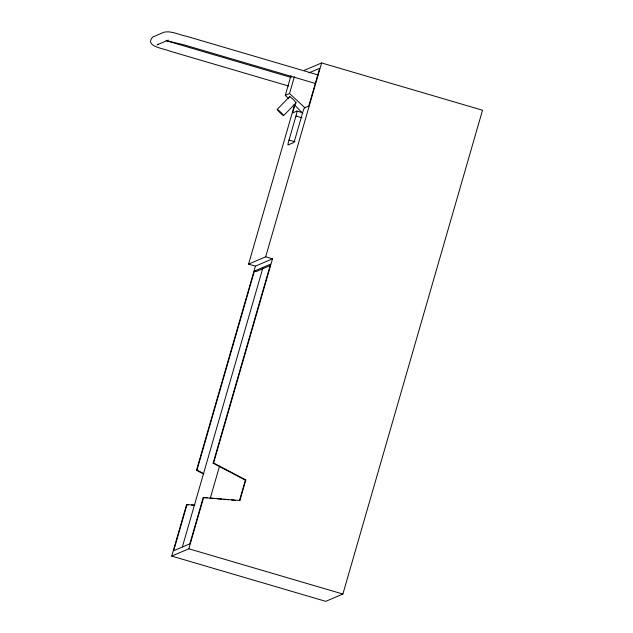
<?xml version="1.0" encoding="UTF-8"?>
<svg xmlns="http://www.w3.org/2000/svg" width="633" height="633" viewBox="0 0 633 633"><rect width="100%" height="100%" fill="white"/><g stroke="black" fill="none" stroke-linecap="round" stroke-linejoin="round"><path stroke-width="0.95" d="M288.664 98.803L285.293 95.322L290.966 75.667M285.293 95.322L289.526 93.51L294.392 76.664M213.59 462.992L245.841 479.917L245.359 480.123L213.107 463.198L213.59 462.992L272.522 258.826L255.416 266.129L248.563 264.119L294.701 104.295M295.081 104.437L292.636 112.927L296.948 111.084L302.083 112.595M308.904 72.89L319.657 68.301L308.762 106.043L304.449 107.887A5.365 0.411 -73.6 0 0 302.471 113.244L295.54 137.266A5.365 0.411 -73.6 0 1 293.562 142.615L288.023 144.981A5.365 0.411 -73.6 0 1 289.02 140.043L295.951 116.029A5.365 0.411 -73.6 0 0 296.948 111.084M304.52 70.247L321.635 62.944L482.528 110.229L342.88 594.047L325.766 601.35L171.725 556.083L186.577 504.612L194.901 505.094M203.454 473.959L196.483 470.295L255.416 266.129M187.067 504.398L173.695 550.726L189.829 543.842L203.201 497.514L239.899 500.505L245.841 479.917M196.483 470.295L196.974 470.09L254.419 271.066L270.544 264.183L213.107 463.198M248.563 264.119L265.678 256.816L321.635 62.944M182.375 546.888L262.845 268.083M171.725 556.083L188.832 548.779L203.691 497.309M210.227 498.416L219.532 466.173M245.359 480.123L239.416 500.711L239.899 500.505M277.222 109.374L289.645 96.604M283.608 115.633A4.471 0.411 44.2 0 0 279.169 110.791A4.471 0.411 44.2 0 0 278.465 111.092A4.471 0.411 44.2 0 0 283.608 115.633L296.03 102.862M158.06 44.144L157.126 44.84L168.315 40.061M270.465 265.449L256.128 271.573L254.419 271.066M167.239 40.48L166.083 40.599L183.689 44.753L315.503 83.493M203.201 497.514L207.118 497.862M210.053 498.124L213.97 498.464M216.905 498.725L221.795 499.16M223.75 499.326L228.648 499.761M231.583 500.023L235.5 500.363M186.577 504.612L188.539 504.786M191.475 505.039L194.41 505.3M317.98 74.916L186.165 36.176C178.949 34.878 171.448 30.566 164.05 32.204L152.782 37.007C143.778 46.486 164.501 48.575 169.201 50.941L288.695 86.056M291.164 77.471L167.302 41.034M295.951 116.029L301.941 117.785M289.02 140.043L295.01 141.808M265.678 256.816L272.522 258.826M188.832 548.779L342.88 594.047M196.974 470.09L203.945 473.745M289.526 93.51L305.019 107.895M294.052 104.382L302.819 113.449M289.867 97.11A4.471 0.411 44.2 0 1 293.245 99.555A4.471 0.411 44.2 0 1 295.397 102.53"/></g></svg>
